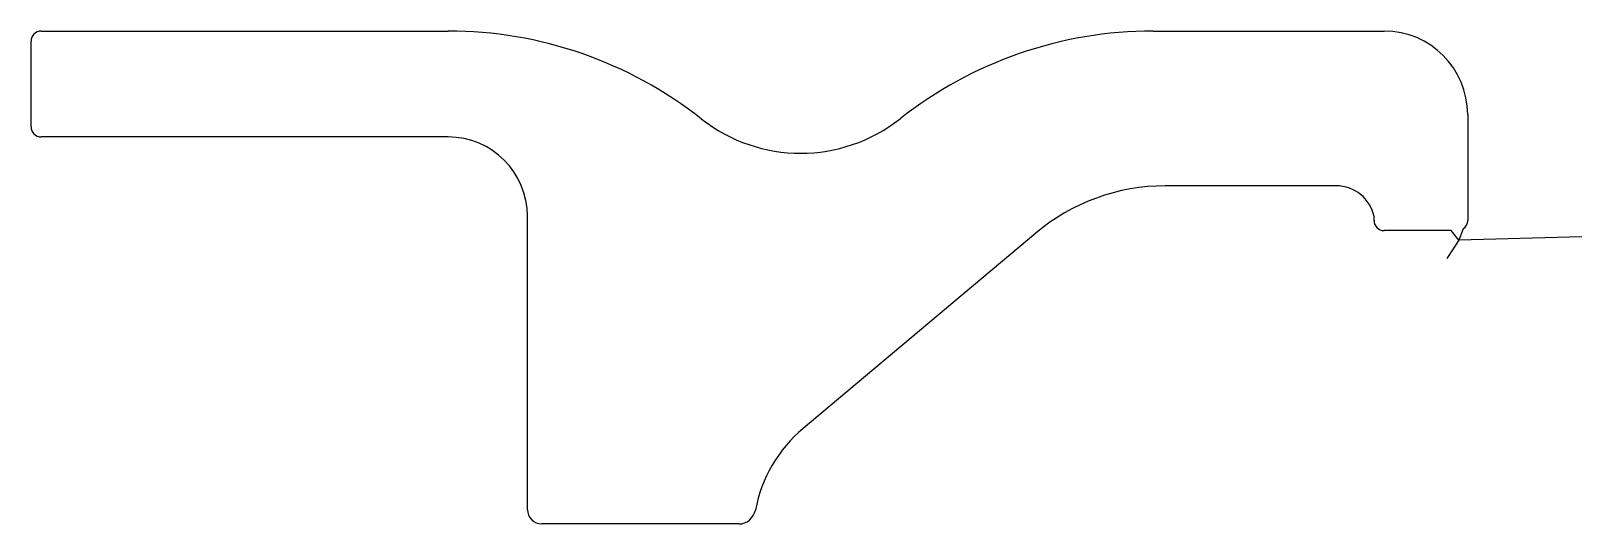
# Model space of a CAD drawing. Header units: metres. Extents: x 19 to 400, y 19 to 140.
import ezdxf

# ---------------------------------------------------------------- set-up
doc = ezdxf.new("R2010")
doc.units = ezdxf.units.M

msp = doc.modelspace()

# ---------------------------------------------------------------- linework, layer by layer
at = {"layer": 'TOOL_0'}
for p, q in [((18.999, 116.501), (18.999, 137.501)), ((21.499, 140.001), (121.499, 140.001)), ((294.704, 140.001), (351.499, 140.001)), ((371.999, 119.501), (371.999, 93.501)), ((121.499, 114.001), (21.499, 114.001)), ((339.702, 102.001), (297.698, 102.001)), ((140.999, 22.501), (140.999, 94.501)), ((349, 93.501), (349, 94.45)), ((265.88, 90.42), (208.72, 42.457)), ((367.965, 91.001), (351.5, 91.001)), ((369.837, 88.655), (366.916, 84.199)), ((369.838, 88.655), (367.965, 91.001)), ((370.93, 91.451), (369.837, 88.655)), ((400.085, 89.5), (369.838, 88.655)), ((192.882, 19.001), (144.499, 19.001))]:
    msp.add_line(p, q, dxfattribs=at)
for centre, radius, start, end in [((21.499, 137.501), 2.5, 90, 180), ((121.499, 39.501), 100.5, 51.7868, 90), ((294.704, 39.501), 100.5, 90, 128.21365), ((351.499, 119.501), 20.5, 0, 90), ((208.101, 149.501), 39.5, 231.78737, 308.21263), ((21.499, 116.501), 2.5, 180, 270), ((121.499, 94.501), 19.5, 0, 90), ((297.698, 52.501), 49.5, 90, 130.00016), ((339.702, 92.501), 9.5, 11.83865, 90), ((351.5, 93.501), 2.5, 180, 270), ((369.499, 93.501), 2.5, 304.91692, 0), ((230.896, 16.028), 34.5, 129.99928, 169.34148), ((144.499, 22.501), 3.5, 180, 270), ((192.882, 23.182), 4.181, 270, 349.34583)]:
    msp.add_arc(centre, radius, start, end, dxfattribs=at)

doc.saveas('drawing.dxf')
